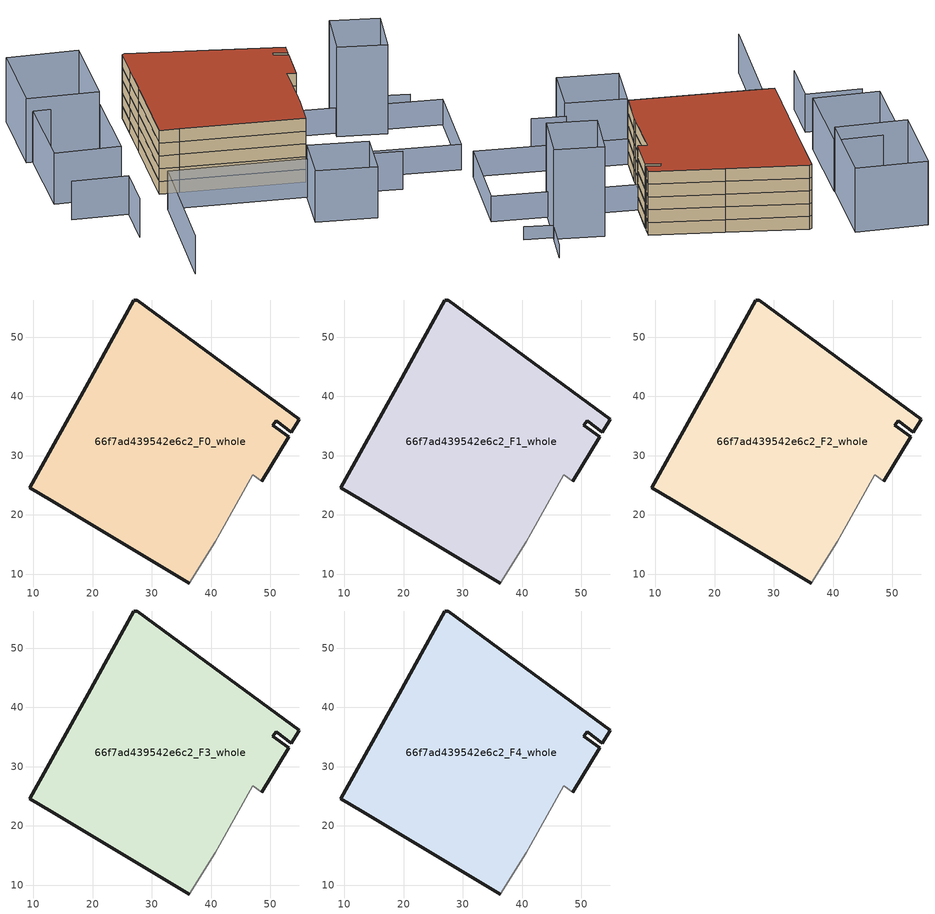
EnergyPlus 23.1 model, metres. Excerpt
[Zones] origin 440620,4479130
66f7ad439542e6c2_F0_whole
 floor ground (EU_floor_Construction): 41.85,45.65 54.86,36.11 54.76,35.96 53.57,33.96 51,35.85 50.44,35.12 53.09,33.14 48.58,25.63 47.03,26.73 41.43,16.79 40.68,15.49 36.28,8.48 13.08,22.4 9.42,24.59 19.23,42.27 23.41,49.76 26.94,56.17 27.5,56.25 z0
 wall outside (EU_wall_Construction): 48.58,25.63 53.09,33.14 50.44,35.12 51,35.85 53.57,33.96 54.76,35.96 54.86,36.11 41.85,45.65 27.5,56.25 26.94,56.17 23.41,49.76 19.23,42.27 9.42,24.59 13.08,22.4 36.28,8.48 z0:3
 wall adiabatic (EU_wall_Construction): 36.28,8.48 40.68,15.49 41.43,16.79 47.03,26.73 48.58,25.63 z0:3
66f7ad439542e6c2_F1_whole
 floor to 66f7ad439542e6c2_F0_whole (EU_floor_Construction): 41.85,45.65 54.86,36.11 54.76,35.96 53.57,33.96 51,35.85 50.44,35.12 53.09,33.14 48.58,25.63 47.03,26.73 41.43,16.79 40.68,15.49 36.28,8.48 13.08,22.4 9.42,24.59 19.23,42.27 23.41,49.76 26.94,56.17 27.5,56.25 z3
 wall outside (EU_wall_Construction): 48.58,25.63 53.09,33.14 50.44,35.12 51,35.85 53.57,33.96 54.76,35.96 54.86,36.11 41.85,45.65 27.5,56.25 26.94,56.17 23.41,49.76 19.23,42.27 9.42,24.59 13.08,22.4 36.28,8.48 z3:6
 wall adiabatic (EU_wall_Construction): 36.28,8.48 40.68,15.49 41.43,16.79 47.03,26.73 48.58,25.63 z3:6
66f7ad439542e6c2_F2_whole
 floor to 66f7ad439542e6c2_F1_whole (EU_floor_Construction): 41.85,45.65 54.86,36.11 54.76,35.96 53.57,33.96 51,35.85 50.44,35.12 53.09,33.14 48.58,25.63 47.03,26.73 41.43,16.79 40.68,15.49 36.28,8.48 13.08,22.4 9.42,24.59 19.23,42.27 23.41,49.76 26.94,56.17 27.5,56.25 z6
 wall outside (EU_wall_Construction): 48.58,25.63 53.09,33.14 50.44,35.12 51,35.85 53.57,33.96 54.76,35.96 54.86,36.11 41.85,45.65 27.5,56.25 26.94,56.17 23.41,49.76 19.23,42.27 9.42,24.59 13.08,22.4 36.28,8.48 z6:9
 wall adiabatic (EU_wall_Construction): 36.28,8.48 40.68,15.49 41.43,16.79 47.03,26.73 48.58,25.63 z6:9
66f7ad439542e6c2_F3_whole
 floor to 66f7ad439542e6c2_F2_whole (EU_floor_Construction): 41.85,45.65 54.86,36.11 54.76,35.96 53.57,33.96 51,35.85 50.44,35.12 53.09,33.14 48.58,25.63 47.03,26.73 41.43,16.79 40.68,15.49 36.28,8.48 13.08,22.4 9.42,24.59 19.23,42.27 23.41,49.76 26.94,56.17 27.5,56.25 z9
 wall outside (EU_wall_Construction): 48.58,25.63 53.09,33.14 50.44,35.12 51,35.85 53.57,33.96 54.76,35.96 54.86,36.11 41.85,45.65 27.5,56.25 26.94,56.17 23.41,49.76 19.23,42.27 9.42,24.59 13.08,22.4 36.28,8.48 z9:12
 wall adiabatic (EU_wall_Construction): 36.28,8.48 40.68,15.49 41.43,16.79 47.03,26.73 48.58,25.63 z9:12
66f7ad439542e6c2_F4_whole
 floor to 66f7ad439542e6c2_F3_whole (EU_floor_Construction): 41.85,45.65 54.86,36.11 54.76,35.96 53.57,33.96 51,35.85 50.44,35.12 53.09,33.14 48.58,25.63 47.03,26.73 41.43,16.79 40.68,15.49 36.28,8.48 13.08,22.4 9.42,24.59 19.23,42.27 23.41,49.76 26.94,56.17 27.5,56.25 z12
 wall outside (EU_wall_Construction): 48.58,25.63 53.09,33.14 50.44,35.12 51,35.85 53.57,33.96 54.76,35.96 54.86,36.11 41.85,45.65 27.5,56.25 26.94,56.17 23.41,49.76 19.23,42.27 9.42,24.59 13.08,22.4 36.28,8.48 z12:15
 wall adiabatic (EU_wall_Construction): 36.28,8.48 40.68,15.49 41.43,16.79 47.03,26.73 48.58,25.63 z12:15
 roof outside (EU_roof_Construction): 41.43,16.79 47.03,26.73 48.58,25.63 53.09,33.14 50.44,35.12 51,35.85 53.57,33.96 54.76,35.96 54.86,36.11 41.85,45.65 27.5,56.25 26.94,56.17 23.41,49.76 19.23,42.27 9.42,24.59 13.08,22.4 36.28,8.48 40.68,15.49 z15
shading: 43.04,-3.47 49.33,-7.41 / -9.25,-8.16 6.18,18.18 / 6.18,18.18 31.91,3.1 / -12.07,27.89 -1.36,21.87 / -1.36,21.87 -6.73,12.31 z0:9; 43.17,-3.75 36.7,-13.83 / 36.7,-13.83 25.6,-6.71 / 25.6,-6.71 32.07,3.38 / 32.07,3.38 43.17,-3.75 / -0.61,53.31 12.05,46.48 / 12.05,46.48 2.5,28.8 / 2.5,28.8 -10.15,35.63 / -10.15,35.63 -0.61,53.31 z0:12; 64.62,-8.55 36.12,8.58 / 36.12,8.58 47.03,26.73 / 47.03,26.73 75.52,9.6 / 75.52,9.6 64.62,-8.55 z0:6; 70.96,24.28 63.98,14.01 / 63.98,14.01 55.05,20.08 / 55.05,20.08 62.03,30.35 / 62.03,30.35 70.96,24.28 z0:21; 11.94,46.46 -1.8,53.99 / -1.8,53.99 7.59,71.14 / 7.59,71.14 21.33,63.62 / 21.33,63.62 11.94,46.46 z0:15; 75.82,20.31 70.62,23.79 / 70.62,23.79 75.81,31.53 z0:3
[Building]
EU S2 Campaign: North Axis=0; Terrain=City; Solar Distribution=FullExterior
[Site:Location]
Madrid: Latitude=40.5; Longitude=-3.5; Time Zone=1; Elevation=609
[SizingPeriod:WeatherFileDays]
AnnualSizingPeriod: Begin Month=1; Begin Day of Month=1; End Month=12; End Day of Month=31; Day of Week for Start Day=Monday; Use Weather File Daylight Saving Period=No; Use Weather File Rain and Snow Indicators=No
[MATERIAL]
EU_InternalMass_Material: Roughness=MediumRough; Thickness=0.1; Conductivity=1; Density=1800; Specific Heat=900; Thermal Absorptance=0.9; Solar Absorptance=0.7; Visible Absorptance=0.7
[MATERIAL:NOMASS] Roughness=MediumRough; Thermal Absorptance=0.9; Solar Absorptance=0.7; Visible Absorptance=0.7
Name | Thermal Resistance
EU_wall_NoMass | 0.459673
EU_roof_NoMass | 0.495815
EU_floor_NoMass | 0.788942
[CONSTRUCTION]
EU_wall_Construction: EU_wall_NoMass
EU_roof_Construction: EU_roof_NoMass
EU_floor_Construction: EU_floor_NoMass
EU_InternalMass_Construction: EU_InternalMass_Material
[ZONE] Type=1; Multiplier=1; Ceiling Height=autocalculate; Volume=3399.93; Floor Area=autocalculate; Part of Total Floor Area=Yes
66f7ad439542e6c2_F0_whole; 66f7ad439542e6c2_F1_whole; 66f7ad439542e6c2_F2_whole; 66f7ad439542e6c2_F3_whole; 66f7ad439542e6c2_F4_whole
[INTERNALMASS] Construction=EU_InternalMass_Construction; Surface Area=1113.69
Name | Zone or ZoneList
66f7ad439542e6c2_F0_whole_EU_InternalMass | 66f7ad439542e6c2_F0_whole
66f7ad439542e6c2_F1_whole_EU_InternalMass | 66f7ad439542e6c2_F1_whole
66f7ad439542e6c2_F2_whole_EU_InternalMass | 66f7ad439542e6c2_F2_whole
66f7ad439542e6c2_F3_whole_EU_InternalMass | 66f7ad439542e6c2_F3_whole
66f7ad439542e6c2_F4_whole_EU_InternalMass | 66f7ad439542e6c2_F4_whole
[OTHEREQUIPMENT] Fuel Type=Electricity; Design Level Calculation Method=Watts/Area; Power per Zone Floor Area=1; Fraction Latent=0; Fraction Radiant=0; Fraction Lost=0; Carbon Dioxide Generation Rate=0; EndUse Subcategory=EU_Step8_InternalGains
Name | Zone or ZoneList or Space or SpaceList | Schedule
EU_Step8_InternalGain_66f7ad439542e6c2_F0_whole_f000 | 66f7ad439542e6c2_F0_whole | EU_Step8_GainSchedule_66f7ad439542e6c2_F0_whole_f000
EU_Step8_InternalGain_66f7ad439542e6c2_F1_whole_f000 | 66f7ad439542e6c2_F1_whole | EU_Step8_GainSchedule_66f7ad439542e6c2_F1_whole_f000
EU_Step8_InternalGain_66f7ad439542e6c2_F2_whole_f000 | 66f7ad439542e6c2_F2_whole | EU_Step8_GainSchedule_66f7ad439542e6c2_F2_whole_f000
EU_Step8_InternalGain_66f7ad439542e6c2_F3_whole_f000 | 66f7ad439542e6c2_F3_whole | EU_Step8_GainSchedule_66f7ad439542e6c2_F3_whole_f000
EU_Step8_InternalGain_66f7ad439542e6c2_F4_whole_f000 | 66f7ad439542e6c2_F4_whole | EU_Step8_GainSchedule_66f7ad439542e6c2_F4_whole_f000
[ZONEVENTILATION:DESIGNFLOWRATE] Schedule=EU_AlwaysOn; Design Flow Rate Calculation Method=AirChanges/Hour; Air Changes per Hour=0.719161; Ventilation Type=Natural; Fan Pressure Rise=0; Fan Total Efficiency=1; Constant Term Coefficient=1; Temperature Term Coefficient=0; Velocity Term Coefficient=0; Velocity Squared Term Coefficient=0; Minimum Indoor Temperature=-100; Maximum Indoor Temperature=100; Delta Temperature=-100; Minimum Outdoor Temperature=-100; Maximum Outdoor Temperature=100; Maximum Wind Speed=40
Name | Zone or ZoneList or Space or SpaceList
EU_ConstantAir_66f7ad439542e6c2_F0_whole | 66f7ad439542e6c2_F0_whole
EU_ConstantAir_66f7ad439542e6c2_F1_whole | 66f7ad439542e6c2_F1_whole
EU_ConstantAir_66f7ad439542e6c2_F2_whole | 66f7ad439542e6c2_F2_whole
EU_ConstantAir_66f7ad439542e6c2_F3_whole | 66f7ad439542e6c2_F3_whole
EU_ConstantAir_66f7ad439542e6c2_F4_whole | 66f7ad439542e6c2_F4_whole
[HVACTEMPLATE:THERMOSTAT] Constant Heating Setpoint=20; Constant Cooling Setpoint=50
EU_HeatOnly_66f7ad439542e6c2_F0_whole; EU_HeatOnly_66f7ad439542e6c2_F1_whole; EU_HeatOnly_66f7ad439542e6c2_F2_whole; EU_HeatOnly_66f7ad439542e6c2_F3_whole; EU_HeatOnly_66f7ad439542e6c2_F4_whole
[HVACTEMPLATE:ZONE:IDEALLOADSAIRSYSTEM] System Availability Schedule=EU_AlwaysOn; Maximum Heating Supply Air Temperature=50; Minimum Cooling Supply Air Temperature=13; Maximum Heating Supply Air Humidity Ratio=0.0156; Minimum Cooling Supply Air Humidity Ratio=0.0077; Heating Limit=NoLimit; Cooling Limit=NoLimit; Heating Availability Schedule=EU_AlwaysOn; Cooling Availability Schedule=EU_CoolingOff; Dehumidification Control Type=ConstantSensibleHeatRatio; Cooling Sensible Heat Ratio=0.7; Dehumidification Setpoint=60; Humidification Control Type=None; Humidification Setpoint=30; Outdoor Air Method=None; Outdoor Air Flow Rate per Person=0.00944; Outdoor Air Flow Rate per Zone Floor Area=0; Outdoor Air Flow Rate per Zone=0; Demand Controlled Ventilation Type=None; Outdoor Air Economizer Type=NoEconomizer; Heat Recovery Type=None; Sensible Heat Recovery Effectiveness=0.7; Latent Heat Recovery Effectiveness=0.65
Name | Template Thermostat
66f7ad439542e6c2_F0_whole | EU_HeatOnly_66f7ad439542e6c2_F0_whole
66f7ad439542e6c2_F1_whole | EU_HeatOnly_66f7ad439542e6c2_F1_whole
66f7ad439542e6c2_F2_whole | EU_HeatOnly_66f7ad439542e6c2_F2_whole
66f7ad439542e6c2_F3_whole | EU_HeatOnly_66f7ad439542e6c2_F3_whole
66f7ad439542e6c2_F4_whole | EU_HeatOnly_66f7ad439542e6c2_F4_whole
[SIZING:ZONE] Zone Cooling Design Supply Air Temperature Input Method=SupplyAirTemperature; Zone Cooling Design Supply Air Temperature=13; Zone Heating Design Supply Air Temperature Input Method=SupplyAirTemperature; Zone Heating Design Supply Air Temperature=50; Zone Cooling Design Supply Air Humidity Ratio=0.008; Zone Heating Design Supply Air Humidity Ratio=0.008; Cooling Design Air Flow Method=DesignDay; Cooling Design Air Flow Rate=0; Cooling Minimum Air Flow per Zone Floor Area=0.000762; Cooling Minimum Air Flow=0; Cooling Minimum Air Flow Fraction=0.2; Heating Design Air Flow Method=DesignDay; Heating Design Air Flow Rate=0; Heating Maximum Air Flow per Zone Floor Area=0.002032; Heating Maximum Air Flow=0.141576; Heating Maximum Air Flow Fraction=0.3; Account for Dedicated Outdoor Air System=No; Dedicated Outdoor Air System Control Strategy=NeutralSupplyAir; Dedicated Outdoor Air Low Setpoint Temperature for Design=autosize; Dedicated Outdoor Air High Setpoint Temperature for Design=autosize; Zone Load Sizing Method=Sensible Load Only No Latent Load; Zone Latent Cooling Design Supply Air Humidity Ratio Input Method=HumidityRatioDifference; Zone Cooling Design Supply Air Humidity Ratio Difference=0.005; Zone Latent Heating Design Supply Air Humidity Ratio Input Method=HumidityRatioDifference; Zone Humidification Design Supply Air Humidity Ratio Difference=0.005
66f7ad439542e6c2_F0_whole; 66f7ad439542e6c2_F1_whole; 66f7ad439542e6c2_F2_whole; 66f7ad439542e6c2_F3_whole; 66f7ad439542e6c2_F4_whole
[SCHEDULE:CONSTANT]
Name | Hourly Value
EU_AlwaysOn | 1
EU_CoolingOff | 0
[SCHEDULE:FILE] Column Number=1; Rows to Skip at Top=0; Number of Hours of Data=8760; Column Separator=Comma; Interpolate to Timestep=No; Minutes per Item=60; Adjust Schedule for Daylight Savings=Yes
Name | File
EU_Step8_GainSchedule_66f7ad439542e6c2_F0_whole_f000 | ../../schedules/66f7ad439542e6c2/66f7ad439542e6c2_F0_whole_f000_gain.csv
EU_Step8_GainSchedule_66f7ad439542e6c2_F1_whole_f000 | ../../schedules/66f7ad439542e6c2/66f7ad439542e6c2_F1_whole_f000_gain.csv
EU_Step8_GainSchedule_66f7ad439542e6c2_F2_whole_f000 | ../../schedules/66f7ad439542e6c2/66f7ad439542e6c2_F2_whole_f000_gain.csv
EU_Step8_GainSchedule_66f7ad439542e6c2_F3_whole_f000 | ../../schedules/66f7ad439542e6c2/66f7ad439542e6c2_F3_whole_f000_gain.csv
EU_Step8_GainSchedule_66f7ad439542e6c2_F4_whole_f000 | ../../schedules/66f7ad439542e6c2/66f7ad439542e6c2_F4_whole_f000_gain.csv
